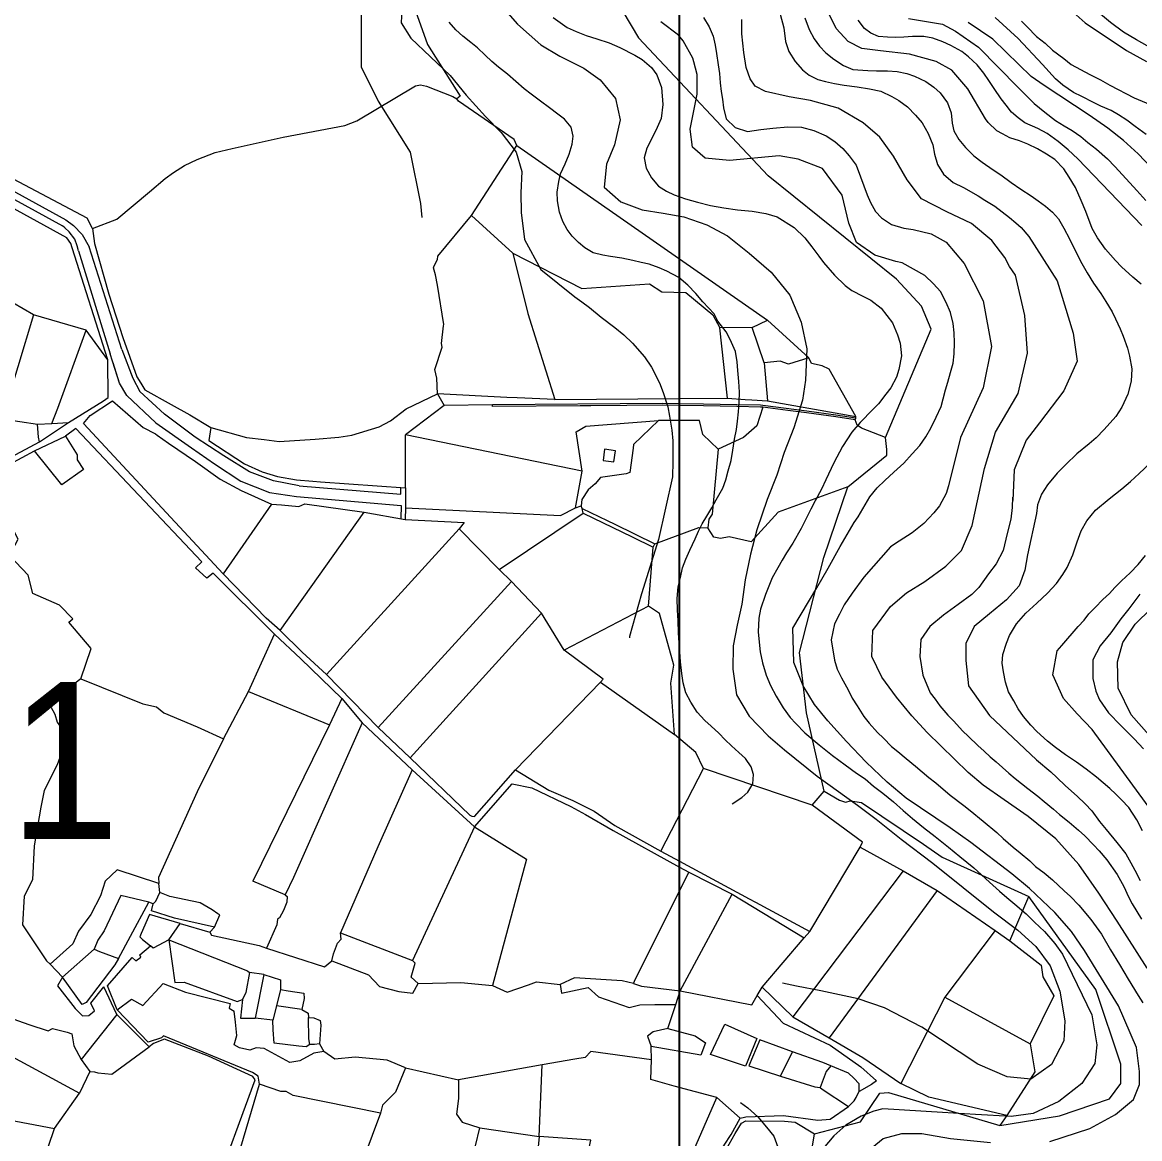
# Model space of a CAD drawing. Header units: metres. Extents: x 548946 to 557077, y 1838800 to 1845419.
# Drawn here: x 551665 to 552235, y 1841307 to 1841876 of the extents above; entities that cross this region are included whole.
import ezdxf
from ezdxf.enums import TextEntityAlignment as Align

# ---------------------------------------------------------------- set-up
doc = ezdxf.new("R2010")
doc.units = ezdxf.units.M
doc.header["$LTSCALE"] = 28
for name, color, linetype, lineweight in [('1', 7, 'Continuous', 13), ('10', 7, 'Continuous', 13), ('2', 7, 'Continuous', 13), ('22', 7, 'Continuous', 13), ('30', 7, 'Continuous', 13), ('55', 7, 'Continuous', 35), ('60', 7, 'Continuous', 25)]:
    doc.layers.add(name, color=color, linetype=linetype, lineweight=lineweight)

msp = doc.modelspace()

# ---------------------------------------------------------------- linework, layer by layer
at = {"layer": '1'}
for points in [[(551858.46, 1841882.86), (551858.17, 1841875.94), (551863.1, 1841868.24), (551883.12, 1841849.21), (551891.38, 1841839.09), (551901.17, 1841828.25), (551909.07, 1841820.03), (551916.79, 1841810.1), (551919.71, 1841800.22), (551919.12, 1841789.38), (551919.34, 1841779.29), (551921.07, 1841765.5), (551929.32, 1841750.32), (551929.43, 1841750.24), (551946.77, 1841736.26), (551950.36, 1841733.81), (551954.2, 1841730.82), (551960.21, 1841725.98), (551967.12, 1841720.77), (551971.74, 1841717.01), (551976.13, 1841712.73), (551982.31, 1841705.69), (551985.85, 1841700.54), (551989.93, 1841692.57), (551991.82, 1841687.5), (551994.07, 1841680.26), (551994.96, 1841675.45), (551996.24, 1841668.29), (551996.71, 1841662.94), (551996.74, 1841655.04), (551996.69, 1841652.33), (551996.5, 1841644.6), (551989.36, 1841612.69), (551980.69, 1841584.88), (551974.63, 1841563.14), (551974.6, 1841562.48)], [(551910.24, 1841883.72), (551917.52, 1841875.29), (551929.46, 1841864.85), (551939, 1841859.04), (551951.31, 1841852.93), (551959.58, 1841846.96), (551967.38, 1841837.43), (551969.77, 1841826.57), (551966.96, 1841813.77), (551962.86, 1841804.05), (551961.74, 1841792.24), (551970.2, 1841784.74), (551981.09, 1841780.65), (551991.8, 1841779.01), (552002.28, 1841777.07), (552013.94, 1841773.08), (552024.5, 1841767.4), (552035.59, 1841758.54), (552046.78, 1841748.91), (552056.3, 1841737.13), (552062.17, 1841723.34), (552065.03, 1841709.82), (552064.3, 1841693.78), (552062.71, 1841683.72), (552058.38, 1841669.57), (552053.46, 1841657.02), (552049.73, 1841645.4), (552044.78, 1841633.11), (552039.59, 1841617.55), (552036.35, 1841605.08), (552033.57, 1841592.03), (552031.86, 1841579.75), (552029.45, 1841568.94), (552027.52, 1841558.46), (552027.2, 1841546.49), (552029.08, 1841533.49), (552035.62, 1841522.64), (552045.31, 1841512.57), (552053.6, 1841505.43), (552070.32, 1841491.96), (552090.85, 1841477.14), (552100.3, 1841470.02), (552113.11, 1841459.82), (552129.28, 1841447.71), (552160.26, 1841422.92), (552172.58, 1841413.56), (552181.79, 1841405.24), (552189.12, 1841395.4), (552193.99, 1841382.39), (552196.52, 1841367.27), (552195.98, 1841357.09), (552189.83, 1841345.04), (552179.22, 1841337.61), (552167.15, 1841338.7), (552152.2, 1841345.26), (552123.66, 1841364), (552104.65, 1841373.95), (552091.11, 1841378.48), (552072.18, 1841382.6), (552059.66, 1841384.95), (552052.66, 1841386.44)], [(552197.68, 1841884.15), (552206.86, 1841876.08), (552227.94, 1841861.99), (552238.25, 1841856.27)], [(551935.71, 1841878.69), (551942.73, 1841873.69), (551947.43, 1841871.66), (551952.52, 1841869.55), (551957.96, 1841867.88), (551964.23, 1841865.79), (551969.61, 1841863.46), (551977.28, 1841859.58), (551981.09, 1841857.31), (551985.79, 1841853.19), (551988.47, 1841849.48), (551990.85, 1841842.98), (551991.65, 1841834.46), (551990.72, 1841827.29), (551987.97, 1841821.07), (551983.34, 1841812.13), (551982.12, 1841807.27), (551983.05, 1841801.9), (551985.75, 1841797.01), (551989.41, 1841792.77), (551993.4, 1841790.13), (551997.4, 1841788.41), (552003.16, 1841786.26), (552009.25, 1841784.53), (552015.86, 1841782.88), (552022.66, 1841781.77), (552029.72, 1841780.69), (552037.12, 1841780.04), (552044.06, 1841778.82), (552049.9, 1841777.07), (552058.53, 1841771.74), (552063.9, 1841766.4), (552067.6, 1841761.9), (552071.07, 1841757.11), (552073.43, 1841753.88), (552079.08, 1841747.4), (552084.56, 1841742.2), (552088.03, 1841739.5), (552093.48, 1841736.65), (552097.66, 1841734.56), (552102.87, 1841730.51), (552108.76, 1841723.14), (552111.21, 1841717.05), (552112.53, 1841712.77), (552113.22, 1841706.2), (552111.85, 1841699.36), (552110.65, 1841695.42), (552107.8, 1841689.97), (552105.32, 1841686.79), (552101.5, 1841681.87), (552098.73, 1841678.91), (552092.12, 1841672.21), (552087.89, 1841667.37), (552083.18, 1841660.12), (552078.74, 1841651.73), (552074.74, 1841643), (552072.45, 1841638.27), (552069.27, 1841632.39), (552067.06, 1841628.06), (552064.86, 1841623.74), (552062.16, 1841618.17), (552057.85, 1841610.84), (552054.68, 1841605.87), (552052.41, 1841602.06), (552050.14, 1841598.25), (552047.27, 1841593.06), (552044, 1841584.68), (552041.41, 1841577.18), (552040.56, 1841572.5), (552040.25, 1841565.53), (552040.64, 1841560.36), (552041.13, 1841555.32), (552042.35, 1841549.73), (552044.19, 1841543.43), (552046.4, 1841538.22), (552049.31, 1841532.7)], [(552012.39, 1841878.72), (552015.2, 1841873.98), (552017.24, 1841869.14), (552018.19, 1841864.69), (552018.99, 1841860.34), (552019.84, 1841854.57), (552020.39, 1841850.2), (552020.86, 1841845.42), (552021.4, 1841841.05), (552022.03, 1841837.08), (552022.57, 1841832.7), (552023.94, 1841827), (552028.41, 1841822.59), (552034.79, 1841820.64), (552041.59, 1841821.62), (552047.66, 1841822.25), (552055.26, 1841823.07), (552062.22, 1841822.76), (552068.57, 1841821.07), (552074.91, 1841818.47), (552079.33, 1841815.49), (552083.3, 1841811.94), (552086.64, 1841808.17), (552090.12, 1841803.38), (552092.29, 1841797.51), (552094.04, 1841792.9), (552095.79, 1841788.28), (552097.45, 1841784.44), (552099.97, 1841779.92), (552102.99, 1841776.64), (552108.25, 1841773.25), (552114.49, 1841771.41), (552119.28, 1841770.7), (552128.44, 1841768.45), (552136.07, 1841764.12), (552145.17, 1841753.33), (552154.98, 1841734.31), (552159.08, 1841711.07), (552154.98, 1841689.87), (552143.36, 1841664.57), (552137.22, 1841639.96), (552136.08, 1841636.15), (552132.7, 1841629.72), (552129.74, 1841626.22), (552124.66, 1841620.88), (552118.74, 1841615.96), (552112.07, 1841611.86), (552107.72, 1841608.97), (552093.99, 1841593.41), (552088.09, 1841585.22), (552083.99, 1841579.36), (552081.7, 1841574.63), (552079.19, 1841569.61), (552077.47, 1841561.43), (552079.16, 1841551.06), (552080.51, 1841546.52), (552082.63, 1841542.08), (552086.01, 1841535.97), (552088.1, 1841531.79), (552090.67, 1841527.93), (552094.09, 1841522.48), (552096.74, 1841519.03), (552100.99, 1841514.33), (552104.09, 1841511.45), (552108.16, 1841507.13), (552111.34, 1841504.65), (552115.71, 1841501.01), (552120.38, 1841497.15), (552127.24, 1841491.35), (552130.86, 1841488.53), (552138.16, 1841482.39)], [(552238.57, 1841394.18), (552223.21, 1841418.13), (552213.86, 1841432.37), (552203.68, 1841447.04), (552191.88, 1841459.98), (552177.92, 1841471.38), (552165.58, 1841479.86), (552154.88, 1841487.48), (552147.18, 1841493.87), (552126.39, 1841514.23), (552118.58, 1841522.82), (552110.78, 1841532.32), (552103.31, 1841542.5), (552098.13, 1841552.93), (552098.59, 1841566.32), (552107.6, 1841578.47), (552115.76, 1841585.46), (552125.23, 1841591.18), (552135.89, 1841598.97), (552143.8, 1841607.1), (552149.31, 1841619.76), (552155.66, 1841648.85), (552161.13, 1841667.31), (552172.74, 1841687.13), (552177.53, 1841707.65), (552176.16, 1841726.79), (552171.38, 1841747.3), (552168.32, 1841751.87), (552165.91, 1841756.45), (552159.25, 1841765.09), (552148.96, 1841773.79), (552136.43, 1841779.62), (552123.4, 1841786.29), (552116.22, 1841796.03), (552109.15, 1841807.98), (552102.22, 1841817.75), (552093.65, 1841825.11), (552080.93, 1841832.47), (552066.95, 1841836.43), (552055.95, 1841838.3), (552043.95, 1841840.95), (552038.7, 1841843.65), (552036.11, 1841847.4), (552034.1, 1841853.17), (552032.95, 1841860.95), (552031.8, 1841870.47), (552031.8, 1841877.67)], [(552051.36, 1841880.45), (552053.29, 1841873.38), (552054.16, 1841866.43), (552055.83, 1841861.42), (552059.08, 1841856.33), (552062.74, 1841852.09), (552066.21, 1841849.39), (552070.54, 1841847.18), (552074.59, 1841846.12), (552079.16, 1841845.12), (552084.09, 1841844.3), (552090.75, 1841843.31), (552097, 1841842.39), (552102.78, 1841841.15), (552108.34, 1841838.45), (552111.86, 1841836.4), (552116.31, 1841833.17), (552120.49, 1841828.99), (552123.87, 1841824.97), (552126.89, 1841819.6), (552129.17, 1841813.87), (552130.04, 1841809.02), (552131.6, 1841803.86), (552134.7, 1841798.89), (552139.54, 1841794.66), (552144.96, 1841792.07), (552152.29, 1841787.76), (552155.7, 1841785.57), (552160.78, 1841782.55), (552168.42, 1841776.84), (552171.63, 1841774.1), (552174.26, 1841771.65), (552178.21, 1841767.13), (552192.56, 1841744.57), (552200.75, 1841717.9), (552202.8, 1841703.54), (552195.97, 1841688.5), (552183.67, 1841672.09), (552176.84, 1841663.2), (552170.69, 1841648.16), (552170.01, 1841632.44)], [(552064.02, 1841878.51), (552066.19, 1841872.64), (552068.74, 1841867.86), (552071.43, 1841864.15), (552074.74, 1841860.64), (552078.79, 1841857.49), (552083.76, 1841854.32), (552088.45, 1841852.29), (552096.11, 1841851.68), (552100.58, 1841851.46), (552106.19, 1841851.5), (552111.06, 1841851.2), (552116.03, 1841850.12), (552119.85, 1841848.77), (552125.67, 1841846.1), (552129.69, 1841843.2), (552133.05, 1841840.36), (552136.7, 1841835.19), (552138.52, 1841830.06), (552139.16, 1841824.92), (552140.04, 1841820.98), (552142.57, 1841816.46), (552145.94, 1841812.44), (552150.12, 1841808.26), (552154.32, 1841805), (552160.04, 1841801.01), (552163.89, 1841798.48), (552169.21, 1841794.57), (552174.06, 1841791.26), (552179.32, 1841787.87), (552182.9, 1841785.31), (552186.63, 1841782.64), (552190.28, 1841779.57), (552193.34, 1841776.03), (552196.01, 1841771.4), (552198.92, 1841765.88), (552201.92, 1841759.6), (552205.19, 1841753.34), (552208, 1841748.6), (552211.13, 1841743.37), (552214.93, 1841738.1), (552217.53, 1841733.98), (552220.67, 1841728.75), (552222.43, 1841725.06), (552224.76, 1841719.99), (552226.27, 1841716.26), (552228.48, 1841710.13), (552229.51, 1841706.08), (552230.71, 1841699.57), (552230.45, 1841693.27), (552228.65, 1841686.77), (552225.56, 1841680.12), (552222.51, 1841675.29), (552216.67, 1841668.68), (552212.49, 1841664.5), (552208.95, 1841661.45), (552202.66, 1841656.35), (552197.07, 1841650.95), (552192.66, 1841646.48), (552187.79, 1841640.52), (552184.59, 1841635.81), (552182.66, 1841630.34), (552182.03, 1841625.95), (552177.54, 1841604.86), (552176.11, 1841596.95), (552173.24, 1841589.05), (552166.8, 1841581.87), (552158.2, 1841574.69), (552150.33, 1841568.22), (552146.03, 1841559.6)], [(552235.82, 1841772.71), (552203.23, 1841806.66), (552198.22, 1841811.26), (552193.23, 1841815.6), (552187.51, 1841819.59), (552182.75, 1841822.13), (552176.24, 1841825.11), (552172.8, 1841827.55), (552169.29, 1841830.51), (552166.64, 1841833.97), (552164.13, 1841837.31), (552160.6, 1841842.62), (552157.88, 1841846.59), (552155.2, 1841850.31), (552151.79, 1841854.58), (552147.49, 1841858.62), (552144.02, 1841861.32), (552138.4, 1841864.54), (552134.39, 1841866.26), (552129.33, 1841868.11), (552124.65, 1841868.96), (552118.89, 1841869.03), (552114.49, 1841868.74), (552110.19, 1841868.59), (552106.13, 1841868.74), (552101.51, 1841869.08), (552097.65, 1841870.69), (552094.47, 1841873.16), (552091.21, 1841877.33)], [(552116.76, 1841878.17), (552134.19, 1841875.31), (552140.84, 1841871.83), (552152.56, 1841863.58), (552172.84, 1841842.98), (552180.37, 1841835.47), (552180.89, 1841834.96), (552186.42, 1841830.43), (552191.77, 1841826.26), (552196.16, 1841823.54), (552200.37, 1841821.2), (552204.68, 1841818.08), (552208.33, 1841815), (552212.67, 1841811.63), (552218.38, 1841806.72), (552222.01, 1841802.73), (552227.88, 1841796.54), (552233.2, 1841790.54), (552237.88, 1841785.51)], [(552238, 1841819.1), (552232.39, 1841823.23), (552228.08, 1841826.35), (552223.95, 1841829.1), (552220.13, 1841831.37), (552214.89, 1841833.59), (552211.15, 1841835.34), (552205.15, 1841838.38), (552200.97, 1841840.47), (552195.54, 1841844.24), (552191.74, 1841847.42), (552185.19, 1841854.71), (552172.84, 1841868.02), (552161.11, 1841878.8)], [(552238.5, 1841864.23), (552233.02, 1841867.34), (552226.52, 1841871.23), (552219.9, 1841876.15), (552214.66, 1841880.46)], [(552017.8, 1841727.74), (552014.91, 1841730.67), (552012.06, 1841733.85), (552008.47, 1841738), (552004.41, 1841742.25), (551999.79, 1841746.12), (551993.7, 1841749.49), (551989.74, 1841751.07), (551984.59, 1841753.03), (551980.58, 1841753.84), (551976.31, 1841754.84), (551970.63, 1841756.12), (551964.94, 1841756.87), (551960.95, 1841757.52), (551956.11, 1841758.83), (551951.89, 1841761.3), (551948.65, 1841763.96), (551945.39, 1841767.31), (551942.74, 1841770.74), (551940.64, 1841774.69), (551938.89, 1841779.46), (551937.94, 1841785.24), (551937.76, 1841789.74), (551938.48, 1841795.05), (551939.37, 1841798.99), (551941.72, 1841804.11), (551943.85, 1841809.13), (551945.29, 1841814.15), (551945.93, 1841818.29), (551944.82, 1841822.83), (551941.41, 1841826.85), (551938.1, 1841829.42), (551933.78, 1841832.64), (551929.22, 1841836.06), (551924.4, 1841839.68), (551920.83, 1841842.45), (551916.7, 1841846.07), (551912.31, 1841849.9), (551907.87, 1841853.48), (551904.37, 1841856.34), (551901.07, 1841859.46), (551897.15, 1841863.19), (551893.74, 1841865.98), (551889.66, 1841869.15), (551886.11, 1841872.47), (551882.71, 1841876.33)], [(552244.2, 1841798.53), (552233.9, 1841809.3), (552226.45, 1841816.02), (552218.4, 1841822.28), (552209.02, 1841828.89), (552185.99, 1841844.04), (552179.47, 1841848.64), (552173.15, 1841854.71), (552159.85, 1841867.7), (552147.18, 1841876.26)], [(552026.95, 1841477.82), (552031.88, 1841481.07), (552034.99, 1841483.84), (552037.45, 1841488.06), (552037.86, 1841492.78), (552036.68, 1841496.7), (552033.7, 1841500.93), (552030.39, 1841504.04), (552026.52, 1841507.47), (552023.37, 1841510.6), (552020.19, 1841513.89), (552016.3, 1841517.46), (552013.01, 1841520.43), (552009.04, 1841524.61), (552005.88, 1841529.66), (552003.28, 1841534.55), (552002.03, 1841539.61), (552001.3, 1841544.27), (552000.63, 1841550.24), (552000.29, 1841555.41), (551999.96, 1841559.9), (551999.62, 1841565.07), (551999.4, 1841571.1), (551999.03, 1841576.57), (551998.81, 1841582.6), (551999.45, 1841588.51), (552000.55, 1841593.25), (552001.63, 1841598.13), (552003.3, 1841602.56), (552005.4, 1841607.19), (552008.05, 1841613.04), (552009.79, 1841616.87), (552011.62, 1841620.62), (552013.97, 1841624.52), (552016.5, 1841628.82), (552018.77, 1841632.78), (552022.15, 1841638.88), (552023.62, 1841643.05), (552024.97, 1841647.59), (552026.38, 1841652.9), (552027.33, 1841658.16), (552028.16, 1841663.78), (552029.09, 1841668.65), (552029.62, 1841673.01), (552030.18, 1841677.76), (552030.5, 1841682.55), (552030.61, 1841687.78), (552030.32, 1841693.19), (552029.86, 1841698.73), (552029.44, 1841703.28), (552028.63, 1841708.54), (552025.96, 1841714.57), (552023.95, 1841718.46), (552019.59, 1841723.9), (552017.8, 1841727.74)], [(552169.8, 1841634.29), (552169.76, 1841628.99), (552169.07, 1841623.03), (552167.1, 1841615.73), (552165.05, 1841607.11), (552161.59, 1841600.28), (552157.65, 1841595.21), (552152.65, 1841588.19), (552149.17, 1841584.62), (552142.11, 1841579.43), (552134.68, 1841574.06), (552127.69, 1841568.35), (552123.17, 1841561.65), (552122.54, 1841553.08), (552124.13, 1841543.48), (552127.86, 1841534.54), (552130.37, 1841531.19), (552132.87, 1841527.85), (552136.86, 1841523.12), (552140, 1841519.98), (552144.39, 1841515.17), (552147.38, 1841512.15), (552152.25, 1841507.66), (552155.35, 1841504.79), (552158.45, 1841501.91), (552161.52, 1841499.29), (552167.99, 1841493.56), (552171.2, 1841490.83), (552174.53, 1841488.24), (552177.71, 1841485.76), (552182.78, 1841481.82), (552185.99, 1841479.09), (552190.8, 1841475.12), (552193.87, 1841472.49), (552198.68, 1841468.52), (552203.48, 1841464.55), (552206.73, 1841461.56), (552211.09, 1841457.01), (552214.08, 1841453.98), (552217.92, 1841449.37), (552223.18, 1841441.79), (552226.55, 1841435.68), (552229.03, 1841430.51), (552230.91, 1841426.95), (552235.68, 1841419.06)], [(552247.34, 1841465.33), (552210.53, 1841515.75), (552202.91, 1841523.75), (552195.84, 1841531.55), (552190.45, 1841543.59), (552192.67, 1841555.93), (552195.04, 1841558.58), (552203.34, 1841568.26), (552206.33, 1841571.51), (552208.81, 1841574.69), (552212.06, 1841577.97), (552215.98, 1841582.12), (552219.26, 1841585.14), (552222.03, 1841588.1), (552225.39, 1841591.52), (552229.83, 1841595.73), (552234.01, 1841599.91), (552237.61, 1841604.54)], [(552234.73, 1841584.72), (552229.24, 1841577.37), (552225.05, 1841572.27), (552219.93, 1841565.1), (552214.5, 1841558.42), (552210.81, 1841551.29), (552210.83, 1841541.76), (552212.29, 1841535.28), (552214.27, 1841530.95), (552218.88, 1841524.34), (552225.18, 1841517.82), (552231.92, 1841510.95), (552236.6, 1841505.91)], [(552239.53, 1841512.84), (552230.34, 1841523.22), (552223.77, 1841536.87), (552223.32, 1841550.29), (552226.11, 1841560.18), (552232.45, 1841569.56), (552240.64, 1841577.47)], [(552146.03, 1841559.6), (552146.03, 1841550.99), (552147.46, 1841538.06), (552158.2, 1841522.97), (552182.04, 1841500.28), (552189.34, 1841494.14), (552192.44, 1841491.26), (552196.88, 1841487.11), (552202.76, 1841481.83), (552206.91, 1841477.91), (552210.37, 1841474.29), (552214.31, 1841468.9), (552217.68, 1841464.88), (552223.1, 1841458.11), (552227.73, 1841452.42), (552230.25, 1841447.9), (552232.16, 1841444.09), (552235.04, 1841438.83)], [(552049.31, 1841532.7), (552052.91, 1841526.88), (552056.53, 1841521.97), (552059.41, 1841518.81), (552064.06, 1841514.03), (552071.21, 1841508), (552078.15, 1841502.6), (552084.63, 1841497.79), (552090.39, 1841493.54), (552094.81, 1841490.57), (552098.93, 1841486.9), (552103.81, 1841483.33), (552109.2, 1841478.91), (552114.18, 1841474.56), (552118.88, 1841470.45), (552124.41, 1841465.91), (552130.48, 1841461.18), (552137.17, 1841455.75), (552142.99, 1841450.99), (552150.11, 1841445.21), (552154.09, 1841441.66), (552158.2, 1841437.99), (552163.22, 1841433.39), (552167.01, 1841430.21), (552171.09, 1841426.8), (552176.8, 1841421.9), (552181.13, 1841417.6), (552186.17, 1841412.75), (552191.5, 1841406.75), (552195.32, 1841401.22), (552210.26, 1841370.38), (552212.79, 1841355.13), (552211.78, 1841345.48), (552205.19, 1841335.31), (552193.53, 1841326.16), (552180.36, 1841320.06), (552169.21, 1841318.54), (552150.97, 1841319.56), (552134.24, 1841320.57), (552103.79, 1841322.38), (552099.22, 1841321.29), (552092.76, 1841318.65), (552084.97, 1841314.02), (552078.72, 1841308.67), (552073.25, 1841302.24)], [(552138.16, 1841482.39), (552145.1, 1841476.99), (552148.29, 1841474.51), (552154.97, 1841469.08), (552161.84, 1841463.27), (552165.09, 1841460.28), (552170.21, 1841455.82), (552173.72, 1841452.86), (552178.67, 1841448.78), (552181.63, 1841446.01), (552185.97, 1841442.64), (552190.2, 1841439.11), (552196.26, 1841433.47), (552199.36, 1841430.59), (552203.69, 1841426.3), (552209.83, 1841418.96), (552215.2, 1841411.54), (552219.86, 1841403.5), (552224.46, 1841395.97), (552228.91, 1841388.56), (552234, 1841380.18), (552236.29, 1841376.54)], [(552031.19, 1841325.7), (552034.86, 1841322.95), (552040.02, 1841318.39), (552044.46, 1841313.12), (552048.1, 1841308.47), (552050.24, 1841302.81)]]:
    msp.add_lwpolyline(points, dxfattribs=at)
at = {"layer": '10'}
for p, q in [((551893.99, 1841777.85), (551917.2, 1841813.55)), ((551917.2, 1841813.55), (552044.98, 1841724.39)), ((551893.99, 1841777.85), (551915.17, 1841758.6)), ((551670.62, 1841727.15), (551654.69, 1841674.12)), ((552037.19, 1841720.67), (552044.98, 1841724.39)), ((552044.98, 1841724.39), (552066, 1841705.18)), ((551708.62, 1841704.14), (551697.48, 1841719.42)), ((552037.19, 1841720.67), (552020.62, 1841720.49)), ((552024.58, 1841684.63), (552020.62, 1841720.49)), ((552043.24, 1841702.75), (552037.19, 1841720.67)), ((551708.76, 1841685.08), (551708.62, 1841704.14)), ((552043.24, 1841702.75), (552044.98, 1841683.31)), ((551876.61, 1841686.82), (551880.16, 1841680.89)), ((551936.54, 1841683.92), (551917.37, 1841684.85)), ((551936.54, 1841683.92), (552000, 1841684.43)), ((552000, 1841684.43), (552024.58, 1841684.63)), ((552037.03, 1841683.82), (552044.98, 1841683.31)), ((551880.16, 1841680.89), (551860.44, 1841665.97)), ((551904.69, 1841681.32), (551880.16, 1841680.89)), ((551904.81, 1841680.43), (551904.69, 1841681.32)), ((552044.98, 1841683.31), (552089.96, 1841675.37)), ((551654.69, 1841674.12), (551672.78, 1841671.45)), ((551673.84, 1841662.42), (551688.5, 1841672.2)), ((551680.13, 1841671.7), (551688.5, 1841672.2)), ((552089.65, 1841673.58), (552089.92, 1841674.45)), ((552089.92, 1841674.45), (552089.96, 1841675.37)), ((551672.78, 1841671.45), (551680.13, 1841671.7)), ((551671.19, 1841657.92), (551687.04, 1841665.32)), ((551860.4, 1841639.04), (551860.44, 1841665.97)), ((551950.47, 1841647.46), (551860.44, 1841665.97)), ((551642.8, 1841642.43), (551671.19, 1841657.92)), ((551946.99, 1841628.73), (551950.47, 1841647.46)), ((551817.06, 1841642.11), (551860.4, 1841639.04)), ((551860.4, 1841639.04), (551860.38, 1841628.79)), ((551792, 1841630.64), (551767.38, 1841595.07)), ((551796.47, 1841566.27), (551839.23, 1841626.54)), ((551839.23, 1841626.54), (551860.24, 1841622.88)), ((551946.99, 1841628.73), (551949.95, 1841629.74)), ((551890.26, 1841621.33), (551887.78, 1841618.09)), ((551950.94, 1841626.09), (551975.9, 1841613.97)), ((551887.78, 1841618.09), (551820.05, 1841543.86)), ((551967.11, 1841620.4), (551987.49, 1841610.51)), ((551975.9, 1841613.97), (551986.67, 1841608.74)), ((551908.09, 1841597.41), (551914.38, 1841591.17)), ((551914.38, 1841591.17), (551846.49, 1841516.83)), ((551914.38, 1841591.17), (551929.8, 1841575.09)), ((551984.33, 1841578.62), (551941.33, 1841556.16)), ((551862.74, 1841501.3), (551929.8, 1841575.09)), ((551941.33, 1841556.16), (551929.8, 1841575.09)), ((551780.33, 1841535.12), (551793.64, 1841564.36)), ((551820.05, 1841543.86), (551846.49, 1841516.83)), ((551916.44, 1841495.27), (551959.82, 1841539.95)), ((551959.82, 1841539.95), (551997.49, 1841513.29)), ((551767.58, 1841511.05), (551780.33, 1841535.12)), ((551780.33, 1841535.12), (551821.64, 1841518.13)), ((551827.85, 1841531.51), (551821.64, 1841518.13)), ((551827.85, 1841531.51), (551838.3, 1841519.15)), ((551838.3, 1841519.15), (551863.7, 1841495.15)), ((551821.64, 1841518.13), (551782.48, 1841438.46)), ((551846.49, 1841516.83), (551862.74, 1841501.3)), ((551990.55, 1841453.72), (552012.39, 1841495.88)), ((552067.68, 1841477.26), (552012.39, 1841495.88)), ((551863.7, 1841495.15), (551895.53, 1841466.17)), ((552067.68, 1841477.26), (552073.91, 1841484.36)), ((551895.53, 1841466.17), (551863.95, 1841398.12)), ((552066.55, 1841412.74), (552092.15, 1841455.82)), ((551990.55, 1841453.72), (552000, 1841448.62)), ((552000, 1841445.65), (552004.76, 1841443.03)), ((551799.04, 1841431.54), (551782.48, 1841438.46)), ((552004.76, 1841443.03), (552026.96, 1841431.87)), ((551735.14, 1841432.74), (551734.53, 1841437.27)), ((552131.45, 1841433.66), (552161.04, 1841413.27)), ((551731.8, 1841426.92), (551729.52, 1841427.75)), ((552000.45, 1841382.52), (552026.96, 1841431.87)), ((552026.96, 1841431.87), (552063.61, 1841409.55)), ((552038.77, 1841427.72), (552066.55, 1841412.74)), ((552168.56, 1841408.06), (552178.22, 1841430.69)), ((551760.59, 1841412.44), (551763.01, 1841414.97)), ((551827.24, 1841412.07), (551863.95, 1841398.12)), ((552066.55, 1841412.74), (552063.61, 1841409.55)), ((552161.04, 1841413.27), (552168.56, 1841408.06)), ((551785.74, 1841405.7), (551789.44, 1841404.25)), ((552042.25, 1841384.42), (552063.61, 1841409.55)), ((551701.63, 1841403.78), (551685.47, 1841389.55)), ((551708.5, 1841385.16), (551720.99, 1841399.62)), ((551679.13, 1841396.14), (551685.47, 1841389.55)), ((551788.14, 1841390.84), (551780.85, 1841391.91)), ((551788.14, 1841390.84), (551783.72, 1841368.66)), ((551713.18, 1841370.48), (551706.51, 1841384.63)), ((551713.4, 1841372.85), (551708.5, 1841385.16)), ((551998.15, 1841375.68), (552000.45, 1841382.52)), ((552042.25, 1841384.42), (552057.93, 1841369.24)), ((552135.36, 1841379.3), (552178.94, 1841355.64)), ((551713.18, 1841370.48), (551694.94, 1841347.54)), ((551729.64, 1841353.96), (551713.18, 1841370.48)), ((551807.47, 1841372.99), (551794.58, 1841374.88)), ((551807.47, 1841372.99), (551810.74, 1841371.22)), ((551810.74, 1841371.22), (551810.99, 1841369.02)), ((551994.11, 1841363.38), (551998.15, 1841375.68)), ((551792.7, 1841367.64), (551783.72, 1841368.66)), ((552057.93, 1841369.24), (552076.38, 1841358.58)), ((551816.45, 1841355.59), (551818.78, 1841351.71)), ((551985.76, 1841347.43), (551985.59, 1841354.28)), ((551694.94, 1841347.54), (551699.4, 1841341.49)), ((551860.42, 1841343.35), (551887.32, 1841337.16)), ((551930.02, 1841344.77), (551887.32, 1841337.16)), ((551928.52, 1841308.28), (551930.02, 1841344.77)), ((551699.4, 1841341.49), (551694.14, 1841330.45)), ((551681.38, 1841312.39), (551694.14, 1841330.45)), ((551776.4, 1841302.86), (551785.97, 1841334.94)), ((552090.71, 1841329.33), (552091.76, 1841331.23)), ((552019.05, 1841328.13), (552030.94, 1841317.65)), ((552166.97, 1841319.09), (552163.47, 1841313.96)), ((551668.26, 1841273.77), (551681.38, 1841312.39)), ((551877.31, 1841227.67), (551898.32, 1841312.71)), ((551898.32, 1841312.71), (551928.52, 1841308.28)), ((551928.52, 1841308.28), (551923.03, 1841249.76))]:
    msp.add_line(p, q, dxfattribs=at)
for points in [[(551861.22, 1842045.44), (551897.32, 1842006.12), (551979.1, 1841868.31)], [(551708.62, 1841704.14), (551690.44, 1841761.37), (551689.66, 1841763.53), (551687.67, 1841766.42), (551426.66, 1841910.21), (551299.39, 1841979.02), (551246.23, 1842006.14)], [(551700.76, 1841771.1), (551698.06, 1841776.51), (551565.36, 1841846.6), (551458.33, 1841903.84), (551459.33, 1841904.62), (551487.06, 1841918.26), (551625.69, 1841966.49), (551652.46, 1841980.17), (551719.89, 1841987.9), (551794.92, 1841986.83), (551814.22, 1841982.64), (551833.21, 1841972.92), (551871.62, 1841864.92), (551888.32, 1841838.69), (551886.47, 1841837.2)], [(552105.05, 1841664.55), (552128.33, 1841719.84), (552123.44, 1841731.57), (552110.73, 1841745.26), (552045.23, 1841798.08), (551979.1, 1841868.31)], [(551700.76, 1841771.1), (551713.18, 1841775.85), (551729.84, 1841789.86), (551737.78, 1841796.68), (551742.16, 1841799.77), (551747.63, 1841803.22), (551754.09, 1841806.41), (551763.35, 1841809.94), (551772.07, 1841812.01), (551797.93, 1841817.72), (551829.44, 1841823.66), (551835.54, 1841826.01), (551865.39, 1841843.87), (551868.03, 1841844.49), (551871.13, 1841843.8), (551884.46, 1841838.45), (551886.47, 1841837.2)], [(551917.2, 1841813.55), (551915.73, 1841816.55), (551887.38, 1841836.14), (551886.47, 1841837.2)], [(551876.61, 1841686.82), (551876.37, 1841694.94), (551875.34, 1841699.35), (551879.03, 1841710.64), (551878.76, 1841712.54), (551879.78, 1841721.56), (551879.99, 1841722.26), (551876.68, 1841742.22), (551875.75, 1841747.61), (551874.68, 1841751.11), (551875.02, 1841752.19), (551876.66, 1841755.43), (551876.79, 1841757.11), (551893.99, 1841777.85)], [(551700.76, 1841771.1), (551701.85, 1841763.48), (551709.17, 1841737.77), (551716.21, 1841715.67), (551723.46, 1841695.59)], [(551915.17, 1841758.6), (551922.79, 1841727.83), (551936.54, 1841683.92)], [(551915.17, 1841758.6), (551950.27, 1841740.64), (551984.84, 1841742.91), (551991.02, 1841738.96), (552003.31, 1841738.58), (552017.01, 1841727.21), (552020.62, 1841720.49)], [(551697.48, 1841719.42), (551670.62, 1841727.15), (551644.18, 1841742.48)], [(551680.13, 1841671.7), (551683.07, 1841679.57), (551697.48, 1841719.42)], [(552066, 1841705.18), (552055.71, 1841701.95), (552051.49, 1841703.53), (552043.24, 1841702.75)], [(552089.96, 1841675.37), (552076.34, 1841699.5), (552072.75, 1841701.16), (552067.34, 1841702.43), (552066, 1841705.18)], [(551723.46, 1841695.59), (551725.41, 1841692.31), (551727.52, 1841688.85), (551740.85, 1841681.46), (551750.48, 1841676.17), (551761.13, 1841669.74)], [(551688.5, 1841672.2), (551706.37, 1841683.32), (551708.76, 1841685.08)], [(551761.13, 1841669.74), (551779.28, 1841664.6), (551788.36, 1841663.64), (551795.9, 1841662.67), (551814.38, 1841663.7), (551826.38, 1841664.82), (551833.07, 1841665.86), (551846.97, 1841670.14), (551852.78, 1841673.07), (551860.79, 1841679.25), (551876.61, 1841686.82)], [(551917.37, 1841684.85), (551912.07, 1841685.1), (551876.61, 1841686.82)], [(552024.58, 1841684.63), (552033.62, 1841684.05), (552037.03, 1841683.82)], [(551767.38, 1841595.07), (551696.15, 1841671.85), (551699.61, 1841675.85), (551711.04, 1841683.36), (551726.66, 1841669.68), (551732.85, 1841666.47), (551733.82, 1841665.76), (551739.52, 1841661.76), (551753.33, 1841652.44), (551765.92, 1841643.43), (551776.61, 1841637.62), (551792, 1841630.64)], [(551954.95, 1841680.78), (551949.43, 1841680.74), (551904.81, 1841680.43)], [(552000, 1841680.92), (551991.58, 1841681.04), (551954.95, 1841680.78)], [(552089.92, 1841674.45), (552079.82, 1841675.98), (552065.01, 1841678.1), (552042.65, 1841680.98), (552041.44, 1841681.11), (552029.27, 1841681.24), (552012.35, 1841681.62), (552000, 1841681.79)], [(552042.64, 1841680.04), (552041.34, 1841680.17), (552029.23, 1841680.37), (552012.32, 1841680.74), (552000, 1841680.92)], [(552042.64, 1841680.04), (552039.45, 1841670.64), (552032.69, 1841664.58), (552019.74, 1841658.69)], [(552055.34, 1841678.42), (552052.77, 1841678.75), (552042.64, 1841680.04)], [(552089.65, 1841673.58), (552079.76, 1841675.11), (552064.82, 1841677.21), (552055.34, 1841678.42)], [(551950.47, 1841647.46), (551947.4, 1841667.49), (551952.25, 1841670.44), (551989.36, 1841673.31)], [(551989.36, 1841673.31), (551976.66, 1841661.03), (551976.48, 1841659.25), (551974.71, 1841646.71), (551972.92, 1841646.18), (551959.87, 1841644.22), (551957.09, 1841640.99), (551953.58, 1841637.9), (551950.35, 1841633.03), (551949.95, 1841629.74)], [(552019.74, 1841658.69), (552012.04, 1841666.16), (552010.34, 1841673.31), (551989.36, 1841673.31)], [(552105.05, 1841664.55), (552092.95, 1841669.46), (552090.74, 1841670.94), (552089.65, 1841673.58)], [(551673.84, 1841662.42), (551673.23, 1841664.81), (551672.78, 1841671.45)], [(551793.64, 1841564.36), (551762.37, 1841595.56), (551759.01, 1841592.92), (551753.33, 1841598.19), (551756.57, 1841601.22), (551692.22, 1841669.19), (551687.04, 1841665.32)], [(551761.13, 1841669.74), (551760.12, 1841663.02), (551778.27, 1841651.22), (551787.24, 1841647.06), (551795.06, 1841644.67), (551804.85, 1841642.98), (551813.1, 1841642.39), (551817.06, 1841642.11)], [(551637.27, 1841647.74), (551639.94, 1841644.48), (551673.84, 1841662.42)], [(551687.04, 1841665.32), (551693.01, 1841655.84), (551692.95, 1841653.33), (551696.25, 1841648.37), (551685.08, 1841640.45), (551671.19, 1841657.92)], [(552085.87, 1841639.45), (552105.73, 1841655.62), (552105.72, 1841658.44), (552105.05, 1841664.55)], [(552019.74, 1841658.69), (552016.78, 1841625.61), (552015.12, 1841622.92), (552014.61, 1841618.51)], [(551694.77, 1841541.63), (551700.15, 1841557.11), (551688.8, 1841570.48), (551690.78, 1841572.23), (551683.98, 1841579.15), (551670.32, 1841585.14), (551667.91, 1841594.43), (551658.49, 1841604.54), (551662.86, 1841612.84), (551656.02, 1841625.84), (551657.12, 1841629.54), (551642.8, 1841642.43)], [(552085.87, 1841639.45), (552050.35, 1841626.55), (552036.65, 1841611.51), (552025.38, 1841614), (552020.97, 1841613.1), (552017.52, 1841613.82), (552014.61, 1841618.51)], [(552061.28, 1841555.03), (552073.59, 1841603.44), (552085.87, 1841639.45)], [(551792, 1841630.64), (551797.07, 1841630.25), (551806, 1841629.44), (551809.06, 1841630.9), (551839.23, 1841626.54)], [(551860.38, 1841628.79), (551860.24, 1841622.88), (551890.26, 1841621.33)], [(551860.38, 1841628.79), (551939.37, 1841624.89), (551946.99, 1841628.73)], [(551887.78, 1841618.09), (551908.09, 1841597.41), (551950.94, 1841626.09), (551950.51, 1841628.45), (551949.95, 1841629.74)], [(551950.51, 1841628.45), (551963.28, 1841622.25), (551967.11, 1841620.4)], [(551987.49, 1841610.51), (552009.88, 1841618.7), (552014.61, 1841618.51)], [(551984.33, 1841578.62), (551986.67, 1841608.74), (551987.49, 1841610.51)], [(551796.47, 1841566.27), (551789.37, 1841572.58), (551767.38, 1841595.07)], [(551997.49, 1841513.29), (551995.68, 1841539.46), (551997.14, 1841548.52), (551989.92, 1841575), (551984.33, 1841578.62)], [(551793.64, 1841564.36), (551807.06, 1841551.84), (551827.85, 1841531.51)], [(551796.47, 1841566.27), (551807.73, 1841555.29), (551820.05, 1841543.86)], [(551959.82, 1841539.95), (551961.21, 1841541.38), (551941.33, 1841556.16)], [(552073.91, 1841484.36), (552064.79, 1841524.21), (552061.28, 1841555.03)], [(551694.77, 1841541.63), (551686.86, 1841535.54), (551680.08, 1841533.9), (551678.74, 1841528.8), (551681.59, 1841523.53), (551682.73, 1841519.56), (551684.74, 1841516.56), (551684.94, 1841503.91), (551682.71, 1841497.77), (551676.07, 1841484.71), (551674.37, 1841476.2), (551671.12, 1841456.49), (551670.12, 1841439.14), (551666, 1841430.82), (551665.13, 1841416.17), (551677.37, 1841397.88), (551679.13, 1841396.14)], [(551694.77, 1841541.63), (551726.46, 1841528.85), (551733.46, 1841527.26), (551737.22, 1841524.24), (551754.15, 1841517.09), (551767.58, 1841511.05)], [(551838.3, 1841519.15), (551803.32, 1841440.28), (551799.04, 1841431.54)], [(552012.39, 1841495.88), (552008.4, 1841504.03), (551997.49, 1841513.29)], [(551767.58, 1841511.05), (551754.15, 1841484.08), (551734.4, 1841440.32), (551734.53, 1841437.27)], [(551862.74, 1841501.3), (551893.24, 1841472.16), (551894.19, 1841471.55), (551895.61, 1841471.36), (551916.44, 1841495.27)], [(551863.7, 1841495.15), (551846.29, 1841455.99), (551827.24, 1841412.07)], [(551916.44, 1841495.27), (551933.51, 1841484.91), (551945.74, 1841479.6), (551956.51, 1841474.12), (551967.06, 1841466.91), (551990.55, 1841453.72)], [(551895.53, 1841466.17), (551914.71, 1841488.12), (551924.76, 1841486.13), (551944.61, 1841476.54), (551952.23, 1841472.39), (551966.18, 1841464.28), (552000, 1841445.65)], [(552073.91, 1841484.36), (552081.66, 1841479.76), (552084.65, 1841478.72), (552087.3, 1841479.45), (552092.9, 1841478.55), (552124.46, 1841457.36), (552133.93, 1841450.7), (552178.22, 1841430.69)], [(552092.15, 1841455.82), (552093.37, 1841458.29), (552067.68, 1841477.26)], [(551895.53, 1841466.17), (551922.07, 1841449.68), (551904.77, 1841385.32)], [(552092.15, 1841455.82), (552114.18, 1841443.66), (552057.93, 1841369.24)], [(551734.53, 1841437.27), (551713.36, 1841444.29), (551707.18, 1841438.44), (551704.79, 1841431.01), (551699.95, 1841421.46), (551693.57, 1841413.01), (551690.8, 1841406.61), (551679.13, 1841396.14)], [(552000, 1841448.62), (552035.57, 1841429.44), (552038.77, 1841427.72)], [(551976.62, 1841386.37), (551977.12, 1841387.55), (552004.76, 1841443.03)], [(552114.18, 1841443.66), (552131.45, 1841433.66), (552076.38, 1841358.58)], [(551731.8, 1841426.92), (551733.06, 1841428.32), (551735.14, 1841432.74)], [(551763.01, 1841414.97), (551765.73, 1841421.23), (551764.75, 1841421.88), (551761.86, 1841423.93), (551755.72, 1841427.44), (551740.15, 1841430.58), (551735.14, 1841432.74)], [(551729.52, 1841427.75), (551715.21, 1841431.19), (551706.79, 1841413.08), (551703.58, 1841408.46), (551701.63, 1841403.78)], [(551799.04, 1841431.54), (551800.02, 1841430.6), (551799.83, 1841427.74), (551798.21, 1841423.56), (551796.19, 1841419.75), (551795.18, 1841419.05), (551794.78, 1841416.17), (551789.44, 1841404.25)], [(552163.47, 1841313.96), (552193.84, 1841318.78), (552219.26, 1841327.58), (552225.13, 1841335.41), (552225.13, 1841345.19), (552212.42, 1841383.33), (552178.22, 1841430.69)], [(551763.01, 1841414.97), (551742.58, 1841419.67), (551730.84, 1841423.42), (551731.8, 1841426.92)], [(551739.73, 1841408.52), (551745.42, 1841416.98), (551760.59, 1841412.44)], [(551760.59, 1841412.44), (551761.52, 1841410.9), (551785.74, 1841405.7)], [(551822.75, 1841397.82), (551823.6, 1841401.41), (551825.7, 1841406.93), (551827.6, 1841408.97), (551827.24, 1841412.07)], [(552161.04, 1841413.27), (552135.36, 1841379.3), (552112.94, 1841335.34)], [(551720.99, 1841399.62), (551722.89, 1841397.82), (551725.41, 1841399.65), (551724.95, 1841400.98), (551730.3, 1841405.57)], [(551739.73, 1841408.52), (551731.66, 1841404.37), (551730.3, 1841405.57)], [(551739.73, 1841408.52), (551742.81, 1841386.79), (551747.51, 1841387.05), (551774.57, 1841377.21), (551777.28, 1841378.19)], [(551739.73, 1841408.52), (551779.76, 1841392.75), (551780.85, 1841391.91)], [(551789.44, 1841404.25), (551819.14, 1841394.84), (551822.75, 1841397.82)], [(552168.56, 1841408.06), (552184.53, 1841395.72), (552185.27, 1841389.7), (552190.99, 1841380), (552178.94, 1841355.64)], [(551701.63, 1841403.78), (551704.42, 1841402.58), (551714.1, 1841399.03)], [(551822.75, 1841397.82), (551841.47, 1841390.68), (551847.05, 1841384.74), (551857.06, 1841382.15), (551864.18, 1841381.36), (551866.75, 1841386.23)], [(551866.75, 1841386.23), (551863.2, 1841389.57), (551865.24, 1841396.62), (551863.95, 1841398.12)], [(551685.47, 1841389.55), (551682.86, 1841385.06), (551691.9, 1841373.51), (551695.75, 1841369.85), (551698.85, 1841370.06), (551701.83, 1841372.38), (551699.92, 1841376.21), (551706.51, 1841384.63)], [(551780.85, 1841391.91), (551778.9, 1841381.73), (551777.28, 1841378.19)], [(551788.14, 1841390.84), (551796.6, 1841388.12), (551796.62, 1841383.28)], [(551904.77, 1841385.32), (551912.24, 1841381.88), (551923.06, 1841385.65), (551927.19, 1841387.16), (551939.19, 1841385.73)], [(551976.62, 1841386.37), (551970.85, 1841387.6), (551946.6, 1841389.21), (551939.19, 1841385.73)], [(551713.4, 1841372.85), (551720.6, 1841378.38), (551726.37, 1841375.06), (551736.89, 1841386.24)], [(551736.89, 1841386.24), (551748.2, 1841381.93), (551771, 1841376.06), (551770.45, 1841373.81), (551773.02, 1841372.28)], [(551796.62, 1841383.28), (551794.58, 1841374.88), (551792.7, 1841367.64)], [(551796.62, 1841383.28), (551800.56, 1841382.49), (551808.56, 1841381.33), (551808.77, 1841378.61), (551807.47, 1841372.99)], [(551866.75, 1841386.23), (551888.58, 1841386.79), (551904.77, 1841385.32)], [(551939.19, 1841385.73), (551939.87, 1841381.44), (551953.51, 1841384.29), (551958.78, 1841379.51), (551974.5, 1841374.01), (551979.82, 1841375.46), (551987.46, 1841375.65), (551998.15, 1841375.68)], [(551976.62, 1841386.37), (551980.67, 1841385.03), (552000.45, 1841382.52)], [(552000.45, 1841382.52), (552036.9, 1841375.5), (552039.64, 1841380.12)], [(552039.64, 1841380.12), (552041.71, 1841383.61), (552042.25, 1841384.42)], [(551777.28, 1841378.19), (551776.26, 1841368.66), (551783.72, 1841368.66)], [(552039.64, 1841380.12), (552052.88, 1841366.11), (552076.87, 1841354.85), (552092.5, 1841343.91), (552100.6, 1841336.64), (552097.96, 1841334.91), (552091.76, 1841331.23)], [(551655.36, 1841370.07), (551649.46, 1841354.51), (551694.14, 1841330.45)], [(551655.36, 1841370.07), (551668.37, 1841365.37), (551678.13, 1841362.19), (551680.4, 1841363.41), (551687.94, 1841361.53), (551690.2, 1841360.71), (551691.35, 1841354.46), (551694.94, 1841347.54)], [(551785.97, 1841334.94), (551785.18, 1841339.08), (551782.35, 1841340.96), (551736.99, 1841359.66), (551735.95, 1841358.7), (551729.15, 1841356.36), (551713.4, 1841372.85)], [(551818.78, 1841351.71), (551813.65, 1841350.87), (551806.58, 1841346.81), (551801.44, 1841346.08), (551788.38, 1841353.11), (551784.19, 1841353.46), (551780.94, 1841352.25), (551775.74, 1841353.59), (551773.04, 1841354.99), (551774.42, 1841359.88), (551773.77, 1841366.65), (551773.02, 1841372.28)], [(551811.67, 1841355.28), (551809.79, 1841354.02), (551805.93, 1841354.31), (551793.44, 1841355.89), (551792.86, 1841362.72), (551792.7, 1841367.64)], [(551810.99, 1841369.02), (551813.59, 1841368.81), (551816.79, 1841367.52), (551817.2, 1841365.14), (551816.45, 1841355.59)], [(551811.67, 1841355.28), (551811.03, 1841358.12), (551810.99, 1841369.02)], [(551994.11, 1841363.38), (551986.68, 1841361.66), (551983.75, 1841359.39), (551985.59, 1841354.28)], [(551994.11, 1841363.38), (552008.12, 1841359.64), (552013.33, 1841356.05), (552010.93, 1841349.71), (551985.59, 1841354.28)], [(551699.4, 1841341.49), (551701.75, 1841341.26), (551703.51, 1841340.84), (551710.61, 1841340.13), (551729.64, 1841353.96)], [(551783.8, 1841337.13), (551782.5, 1841338.97), (551759.86, 1841349.28), (551737.44, 1841357.99), (551731.91, 1841355.73), (551729.64, 1841353.96)], [(551816.45, 1841355.59), (551813.96, 1841355.2), (551811.67, 1841355.28)], [(552041.02, 1841357.55), (552035.37, 1841344.35), (552051.64, 1841339.1)], [(552051.64, 1841339.1), (552057.71, 1841351.53), (552041.02, 1841357.55)], [(552076.38, 1841358.58), (552093.54, 1841348.53), (552112.94, 1841335.34)], [(552178.94, 1841355.64), (552181.24, 1841341.21), (552166.97, 1841319.09)], [(551860.42, 1841343.35), (551850.95, 1841347.21), (551834.71, 1841348.81), (551824.37, 1841347.81), (551818.78, 1841351.71)], [(551985.76, 1841347.43), (551954.79, 1841351.68), (551951.99, 1841348.66), (551946.65, 1841347.67), (551930.02, 1841344.77)], [(552019.05, 1841328.13), (551997.38, 1841334.06), (551985.45, 1841337.45), (551985.76, 1841347.43)], [(552077.31, 1841344.27), (552073.15, 1841345.96), (552057.71, 1841351.53)], [(551860.42, 1841343.35), (551855.32, 1841331), (551848.6, 1841324.26), (551847.57, 1841320.25)], [(552077.31, 1841344.27), (552074.87, 1841341.43), (552071.76, 1841333.29)], [(552091.76, 1841331.23), (552091.63, 1841335.21), (552089.02, 1841338.08), (552086.17, 1841340.53), (552077.31, 1841344.27)], [(551745.84, 1841247.63), (551762.09, 1841278.34), (551783.8, 1841337.13)], [(551887.32, 1841337.16), (551887.33, 1841327.63), (551886.46, 1841319.64), (551889.32, 1841315.61), (551898.32, 1841312.71)], [(552051.64, 1841339.1), (552069.02, 1841333.61), (552071.76, 1841333.29)], [(551577.94, 1841333.46), (551617.66, 1841324.53), (551681.38, 1841312.39)], [(551847.57, 1841320.25), (551803.04, 1841329.16), (551799.45, 1841331.19), (551796.78, 1841331.31), (551785.97, 1841334.94)], [(552068.98, 1841309.6), (552092.44, 1841315.77), (552102.23, 1841330.43), (552106.63, 1841330.79), (552163.47, 1841313.96)], [(552071.76, 1841333.29), (552072.87, 1841332.4), (552086.24, 1841323.67)], [(552166.97, 1841319.09), (552127.25, 1841328.31), (552112.94, 1841335.34)], [(551987.9, 1841261.55), (551998.5, 1841281.09), (552019.05, 1841328.13)], [(552086.24, 1841323.67), (552089.18, 1841326.55), (552090.13, 1841328.27), (552090.71, 1841329.33)], [(551847.57, 1841320.25), (551839.13, 1841297.48), (551834.64, 1841287.73)], [(552033.98, 1841318.28), (552053.12, 1841318.95), (552070.61, 1841316.6), (552076.88, 1841317.22), (552086.24, 1841323.67)], [(552000, 1841270.66), (552004.99, 1841279.23), (552017.76, 1841299.56), (552022.87, 1841303.91), (552026.45, 1841309.34), (552030.94, 1841317.65)], [(552000, 1841265.67), (552006.45, 1841277.35), (552018.49, 1841297.49), (552023.82, 1841301.71), (552028.53, 1841309.91), (552031.72, 1841315.06)], [(552030.94, 1841317.65), (552033.15, 1841318.25), (552033.98, 1841318.28)], [(552031.72, 1841315.06), (552033.9, 1841316.28), (552053.67, 1841316.06), (552059, 1841315.57), (552068.98, 1841309.6)], [(551947.37, 1841271.8), (551954.8, 1841306.47), (551928.52, 1841308.28)], [(552015.79, 1841151.91), (552029.45, 1841201.24), (552039.82, 1841218.74), (552053.99, 1841248.02), (552066.56, 1841295.1), (552068.98, 1841309.6)]]:
    msp.add_lwpolyline(points, dxfattribs=at)
for points in [[(551961.85, 1841658.67), (551961.14, 1841652.95), (551966.64, 1841652.15), (551967.41, 1841657.88)], [(552039.45, 1841358.31), (552033.67, 1841344.18), (552015.87, 1841350.18), (552023.24, 1841365.57)]]:
    msp.add_lwpolyline(points, close=True, dxfattribs=at)
at = {"layer": '2'}
for points in [[(551789.83, 1842000), (551792.94, 1841996.08), (551795.33, 1841991.82), (551796.93, 1841988.42), (551798.04, 1841984.07), (551799.48, 1841980.12), (551824.7, 1841934.35), (551835.97, 1841916.96), (551837.7, 1841903.06), (551837.7, 1841886.54), (551837.7, 1841870.89), (551837.7, 1841853.51), (551846.37, 1841836.12), (551862.83, 1841810.04), (551868.03, 1841783.97), (551868.63, 1841776.71)], [(552235.51, 1841742.76), (552231.14, 1841746.39), (552225.51, 1841751.7), (552222.37, 1841754.83), (552217.34, 1841760.61), (552213.23, 1841766.36), (552210.53, 1841771.25), (552207.23, 1841779.86), (552204.84, 1841785.44), (552201.91, 1841792.12), (552198.78, 1841797.35), (552196.03, 1841801.58), (552191.38, 1841806.36), (552187.25, 1841809.11), (552182.6, 1841811.79), (552177.73, 1841814.19), (552173.47, 1841815.88), (552168.44, 1841817.47), (552164.81, 1841819.37), (552161.86, 1841820.96), (552157.38, 1841825.18), (552156.04, 1841827.13), (552147.17, 1841842.35), (552138.93, 1841851.86), (552131.01, 1841856.3), (552117.39, 1841860.1), (552102.5, 1841861.69), (552093, 1841862.95), (552086.03, 1841866.44), (552080.01, 1841873.1), (552073.04, 1841887.37)], [(552188.97, 1841305.83), (552209.24, 1841312.44), (552222.42, 1841319.56), (552231.54, 1841327.18), (552234.58, 1841334.8), (552234.58, 1841341.41), (552233.06, 1841353.61), (552223.94, 1841374.96), (552206.61, 1841403.15), (552199.96, 1841412.9), (552191.37, 1841422.57), (552178.49, 1841434.74), (552169.51, 1841442.16), (552148.55, 1841458.22), (552138.14, 1841465.62), (552115.6, 1841480.86), (552106.01, 1841488.99), (552095.29, 1841499.2), (552085.31, 1841509.75), (552075.73, 1841520.21), (552068.85, 1841528.51), (552063.14, 1841537.98), (552058.3, 1841550.01), (552057.94, 1841567.51), (552070.02, 1841588.02), (552075.91, 1841597.96), (552082.04, 1841609.1), (552089.21, 1841621.28), (552091.13, 1841624.12), (552097.1, 1841634.42), (552100.85, 1841638.94), (552104.69, 1841642.69), (552109.39, 1841646.93), (552114.42, 1841651.61), (552118.79, 1841656.34), (552122.57, 1841660.6), (552125.69, 1841664.9), (552128.27, 1841669.41), (552130.97, 1841674.97), (552133.56, 1841680.39), (552134.51, 1841684.29), (552135.76, 1841688.89), (552136.97, 1841692.83), (552138.3, 1841697.83), (552139.67, 1841702.58), (552140.12, 1841707.33), (552140.22, 1841712.83), (552140.09, 1841718.04), (552139.63, 1841722.82), (552138.29, 1841728.27), (552136.08, 1841733.48), (552133.17, 1841738.99), (552129.53, 1841742.98), (552125.21, 1841747.28), (552113.63, 1841753.65), (552110.45, 1841754.4), (552099.68, 1841757.66), (552099.68, 1841757.66), (552090.31, 1841764.08), (552086.36, 1841773.83), (552083.01, 1841788.23), (552073.01, 1841801.72), (552060.54, 1841806.55), (552050.9, 1841808.16), (552025.57, 1841805.75), (552013.11, 1841806.95), (552006.67, 1841812.59), (552005.47, 1841821.84), (552009.1, 1841839.61), (552009.16, 1841849.67), (552007.47, 1841856.18), (552006.85, 1841858.05), (552001.87, 1841866.77), (551999.56, 1841869.72), (551990.54, 1841876.5)], [(552174.48, 1841876.88), (552177.32, 1841873.97), (552182.11, 1841869.08), (552186.6, 1841865.59), (552190.31, 1841862.01), (552196.07, 1841857.76), (552199.72, 1841854.69), (552204.48, 1841852.15), (552209.24, 1841849.61), (552214.8, 1841846.9), (552219.45, 1841844.22), (552231.94, 1841837.86), (552240.09, 1841834.33)], [(552236.19, 1841464.19), (552233.28, 1841469.71), (552229.1, 1841475.98), (552225.47, 1841479.97), (552222.62, 1841482.88), (552219.52, 1841485.75), (552212.65, 1841491.56), (552207.44, 1841495.61), (552202.56, 1841499.18), (552196.86, 1841502.91), (552191.83, 1841506.6), (552187.64, 1841509.86), (552182.33, 1841514.69), (552179.16, 1841518.08), (552175.5, 1841522.33), (552172.78, 1841526.3), (552170.58, 1841530.33), (552167.91, 1841534.96), (552166.24, 1841539.98), (552165.2, 1841545.21), (552164.65, 1841549.58), (552165.02, 1841553.94), (552166.77, 1841559.77), (552168.38, 1841563.63), (552171.94, 1841569.69), (552176.62, 1841575.11), (552182.25, 1841580.26), (552187.76, 1841585.26), (552192.36, 1841590.27), (552195.59, 1841594.73), (552197.75, 1841598.39), (552200.61, 1841604.76), (552202.78, 1841611.43), (552204.83, 1841617.04), (552207.85, 1841622.12), (552212.27, 1841627.51), (552219.12, 1841633.33), (552225.67, 1841638.45), (552230.03, 1841642.26), (552234.5, 1841646.22), (552239.98, 1841651.48)], [(552098.27, 1841302.78), (552103.84, 1841307.36), (552113.47, 1841309.9), (552123.6, 1841309.9), (552138.3, 1841307.36), (552158.57, 1841305.32)]]:
    msp.add_lwpolyline(points, dxfattribs=at)
at = {"layer": '22'}
for p, q in [((551428.35, 1841913.7), (551685.51, 1841772.53)), ((551693.6, 1841759.77), (551709.77, 1841707.27)), ((551715.71, 1841709.52), (551699.02, 1841761.76)), ((551858.25, 1841629.97), (551857.97, 1841623.28))]:
    msp.add_line(p, q, dxfattribs=at)
for points in [[(551221.9, 1842029.87), (551239.24, 1842021.5), (551293.68, 1841990.86), (551429.76, 1841917.13), (551687.27, 1841775.63)], [(551687.27, 1841775.63), (551691.14, 1841772.75), (551695.56, 1841768.15), (551699.02, 1841761.76)], [(551693.6, 1841759.77), (551692.97, 1841762.32), (551691.82, 1841765.79), (551688.92, 1841769.4), (551686.61, 1841771.48), (551685.51, 1841772.53)], [(551718.36, 1841685.97), (551714.56, 1841692.26), (551709.77, 1841707.27)], [(551715.71, 1841709.52), (551721.27, 1841694.9), (551724.94, 1841688.02)], [(551718.36, 1841685.97), (551714.56, 1841692.26), (551711.25, 1841702.62)], [(551720.32, 1841697.4), (551721.27, 1841694.9), (551724.94, 1841688.02)], [(551718.36, 1841685.97), (551733.02, 1841672.13), (551751.21, 1841659.31), (551763.06, 1841651.26), (551776.47, 1841642.34), (551791.01, 1841636.68), (551804.84, 1841634.52), (551858.25, 1841629.97)], [(551806.19, 1841640.02), (551793, 1841642.6), (551780.79, 1841647.11), (551767.67, 1841655.24), (551753.2, 1841664.75), (551737.46, 1841676.58), (551724.94, 1841688.02)], [(551806.19, 1841640.02), (551858, 1841635.68), (551857.97, 1841639.21)]]:
    msp.add_lwpolyline(points, dxfattribs=at)
at = {"layer": '30'}
for p, q in [((551720.21, 1841410.4), (551729.52, 1841427.75)), ((551714.1, 1841399.03), (551720.21, 1841410.4))]:
    msp.add_line(p, q, dxfattribs=at)
for points in [[(552000, 1841681.79), (551991.53, 1841681.9), (551904.69, 1841681.32)], [(551745.42, 1841416.98), (551729.8, 1841421.54), (551725.56, 1841411.73), (551724.89, 1841410.17), (551726.34, 1841408.78), (551730.3, 1841405.57)], [(551714.1, 1841399.03), (551712.21, 1841395.81), (551697.48, 1841376.66), (551695.58, 1841375.62), (551685.47, 1841389.55)]]:
    msp.add_lwpolyline(points, dxfattribs=at)
at = {"layer": '60'}
msp.add_line((552000, 1839000), (552000, 1845000), dxfattribs=at)

# ---------------------------------------------------------------- texts
at = {"layer": '55', "width": 0.95}
msp.add_text('842551-1', height=80, dxfattribs=at).set_placement((551499.99, 1841460), align=Align.CENTER)

doc.saveas('drawing.dxf')
